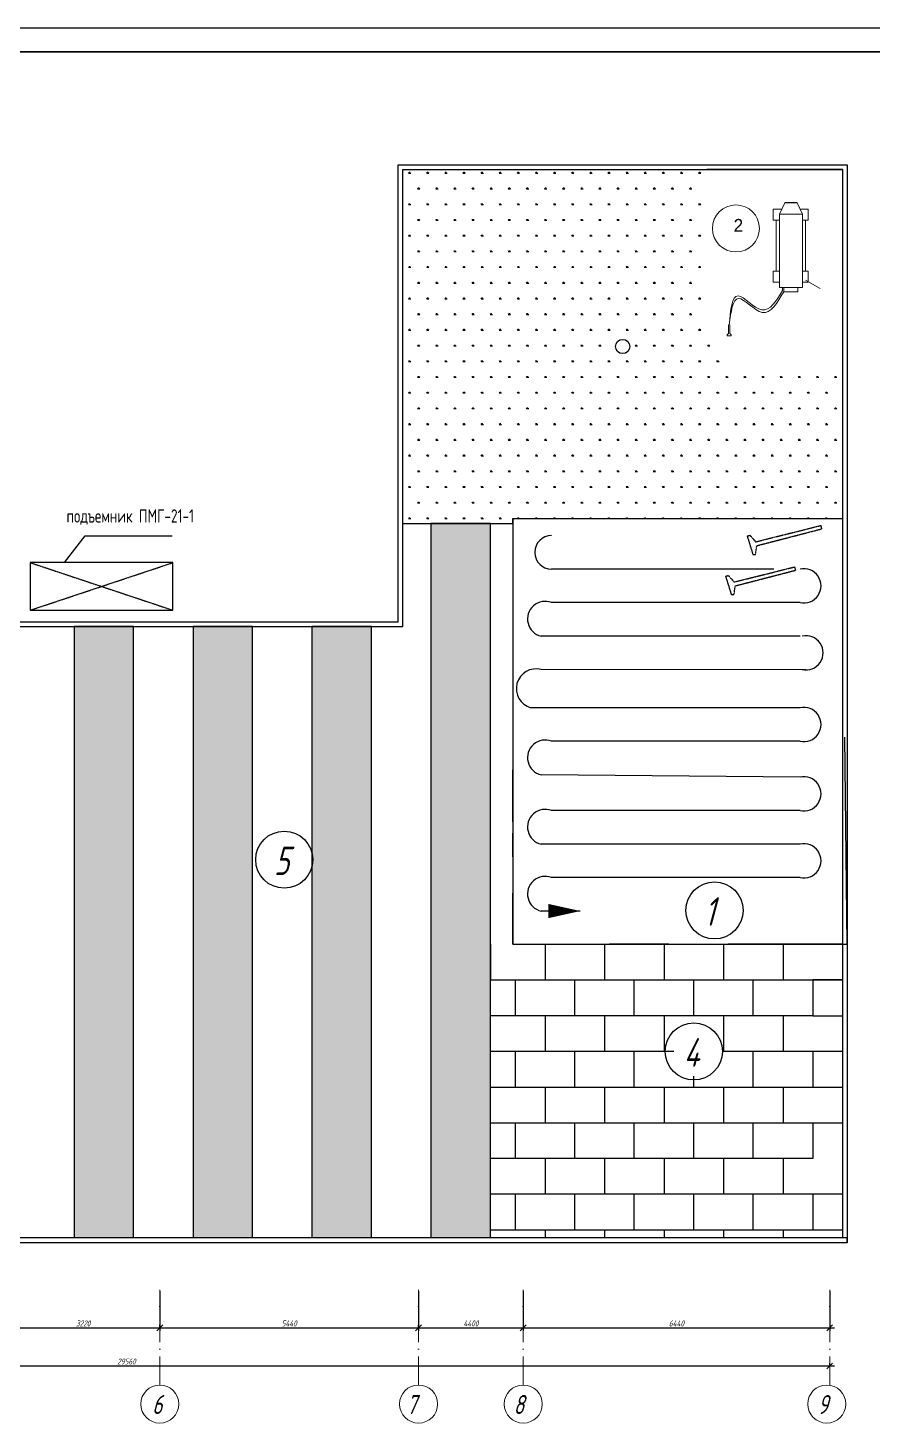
# Model space of a CAD drawing. Header units: millimetres. Extents: x 5763 to 12018931, y 39842 to 3600577.
# Drawn here: x 461225 to 496713, y 394386 to 453001 of the extents above; entities that cross this region are included whole.
import ezdxf

# ---------------------------------------------------------------- set-up
doc = ezdxf.new("R2010")
doc.units = ezdxf.units.MM
for name, pattern in [('ACAD_ISO04W100', [30, 24, -3, 0, -3]), ('ACAD_ISO10W100', [18, 12, -3, 0, -3]), ('DASHED', [0.75, 0.5, -0.25]), ('HIDDEN', [9.525, 6.35, -3.175])]:
    doc.linetypes.add(name, pattern=pattern)
for name, color, linetype in [('!Форматы', 7, 'Continuous'), ('@Osi', 7, 'Continuous'), ('KONTUR', 7, 'Continuous'), ('Архитектура', 7, 'Continuous'), ('Размеры', 7, 'Continuous')]:
    doc.layers.add(name, color=color, linetype=linetype)
doc.layers.add('@0.15', color=4, linetype='Continuous', lineweight=15)
doc.layers.add('Основная', color=7, linetype='Continuous', lineweight=30)
doc.styles.add('PSTUDIO', font='pstudio.shx')
doc.styles.get("Standard").update_dxf_attribs({"font": 'romans.shx', "width": 0.7, "oblique": 15, "height": 500})
doc.styles.add('style1', font='romans.shx', dxfattribs={"width": 0.7})
doc.styles.add('VSSP_ROMANS07', font='romans.shx', dxfattribs={"width": 0.7, "oblique": 15, "height": 250})
doc.dimstyles.new('VSSP-100', dxfattribs={"dimscale": 100, "dimtxt": 2.5, "dimasz": 2.5, "dimexe": 1.25, "dimexo": 0.625, "dimtad": 1, "dimdec": 0, "dimrnd": 0.001, "dimzin": 1, "dimtxsty": 'VSSP_ROMANS07', "dimblk": 'OBLIQUE', "dimcen": 2.5, "dimdle": 2, "dimaunit": 1, "dimadec": 3, "dimazin": 2, "dimtfac": 1, "dimtdec": 0, "dimtix": 1, "dimtmove": 2, "dimatfit": 3, "dimldrblk": 'OBLIQUE', "dimfxl": 1.25, "dimtolj": 1, "dimtzin": 0, "dimarcsym": 0})

# ---------------------------------------------------------------- blocks, each defined once
blk = doc.blocks.new('_OBLIQUE')
at = {"color": 0, "linetype": 'ByBlock'}
blk.add_line((-0.5, -0.5), (0.5, 0.5), dxfattribs=at)
blk = doc.blocks.new('*D139')
at = {"layer": 'Defpoints', "color": 0, "transparency": 16777216}
for p in [(435808, 396786), (494930, 396786), (494930, 396786)]:
    blk.add_point(p, dxfattribs=at)
at = {"layer": 'Архитектура', "color": 0, "lineweight": -2, "transparency": 16777216}
for p, q in [((494930, 396786), (494930, 396911)), ((435608, 396786), (495130, 396786)), ((435808, 396786), (435808, 396661))]:
    blk.add_line(p, q, dxfattribs=at)
at = {"layer": 'Архитектура', "color": 0, "lineweight": -2, "transparency": 16777216, "xscale": 250, "yscale": 250, "zscale": 250, "rotation": 180}
blk.add_blockref('_OBLIQUE', (435808, 396786), dxfattribs=at)
at = {"layer": 'Архитектура', "color": 0, "lineweight": -2, "transparency": 16777216, "xscale": 250, "yscale": 250, "zscale": 250}
blk.add_blockref('_OBLIQUE', (494930, 396786), dxfattribs=at)
at = {"layer": 'Архитектура', "color": 0, "lineweight": 20, "transparency": 16777216, "insert": (465369, 396974), "char_height": 250, "attachment_point": 5, "style": 'VSSP_ROMANS07'}
blk.add_mtext('\\A1;29560', dxfattribs=at)
blk = doc.blocks.new('*D140')
at = {"layer": 'Defpoints', "color": 0, "transparency": 16777216}
for p in [(441730, 398386), (447561, 398386), (447561, 398386)]:
    blk.add_point(p, dxfattribs=at)
at = {"layer": 'Архитектура', "color": 0, "lineweight": -2, "transparency": 16777216}
for p, q in [((441530, 398386), (447761, 398386)), ((441730, 398386), (441730, 398511)), ((447561, 398386), (447561, 398511))]:
    blk.add_line(p, q, dxfattribs=at)
at = {"layer": 'Архитектура', "color": 0, "lineweight": -2, "transparency": 16777216, "xscale": 250, "yscale": 250, "zscale": 250, "rotation": 180}
blk.add_blockref('_OBLIQUE', (441730, 398386), dxfattribs=at)
at = {"layer": 'Архитектура', "color": 0, "lineweight": -2, "transparency": 16777216, "xscale": 250, "yscale": 250, "zscale": 250}
blk.add_blockref('_OBLIQUE', (447561, 398386), dxfattribs=at)
at = {"layer": 'Архитектура', "color": 0, "lineweight": 20, "transparency": 16777216, "insert": (444645, 398574), "char_height": 250, "width": 61153.46, "attachment_point": 5, "style": 'VSSP_ROMANS07'}
blk.add_mtext('\\A1;2915', dxfattribs=at)
blk = doc.blocks.new('*D141')
at = {"layer": 'Defpoints', "color": 0, "transparency": 16777216}
for p in [(460328, 399986), (466770, 399986), (466770, 398386)]:
    blk.add_point(p, dxfattribs=at)
at = {"layer": 'Архитектура', "color": 0, "lineweight": -2, "transparency": 16777216}
for p, q in [((460328, 399924), (460328, 398261)), ((466770, 399924), (466770, 398261)), ((460128, 398386), (466970, 398386))]:
    blk.add_line(p, q, dxfattribs=at)
at = {"layer": 'Архитектура', "color": 0, "lineweight": -2, "transparency": 16777216, "xscale": 250, "yscale": 250, "zscale": 250, "rotation": 180}
blk.add_blockref('_OBLIQUE', (460328, 398386), dxfattribs=at)
at = {"layer": 'Архитектура', "color": 0, "lineweight": -2, "transparency": 16777216, "xscale": 250, "yscale": 250, "zscale": 250}
blk.add_blockref('_OBLIQUE', (466770, 398386), dxfattribs=at)
at = {"layer": 'Архитектура', "color": 0, "lineweight": 20, "transparency": 16777216, "insert": (463549, 398574), "char_height": 250, "width": 87154.5, "attachment_point": 5, "style": 'VSSP_ROMANS07'}
blk.add_mtext('\\A1;3220', dxfattribs=at)
blk = doc.blocks.new('*D144')
at = {"layer": 'Defpoints', "color": 0, "transparency": 16777216}
for p in [(477648, 399986), (482048, 399986), (482048, 398386)]:
    blk.add_point(p, dxfattribs=at)
at = {"layer": 'Архитектура', "color": 0, "lineweight": -2, "transparency": 16777216}
for p, q in [((477648, 399924), (477648, 398261)), ((482048, 399924), (482048, 398261)), ((477448, 398386), (482248, 398386))]:
    blk.add_line(p, q, dxfattribs=at)
at = {"layer": 'Архитектура', "color": 0, "lineweight": -2, "transparency": 16777216, "xscale": 250, "yscale": 250, "zscale": 250, "rotation": 180}
blk.add_blockref('_OBLIQUE', (477648, 398386), dxfattribs=at)
at = {"layer": 'Архитектура', "color": 0, "lineweight": -2, "transparency": 16777216, "xscale": 250, "yscale": 250, "zscale": 250}
blk.add_blockref('_OBLIQUE', (482048, 398386), dxfattribs=at)
at = {"layer": 'Архитектура', "color": 0, "lineweight": 20, "transparency": 16777216, "insert": (479848, 398574), "char_height": 250, "attachment_point": 5, "style": 'VSSP_ROMANS07'}
blk.add_mtext('\\A1;4400', dxfattribs=at)
blk = doc.blocks.new('*D145')
at = {"layer": 'Defpoints', "color": 0, "transparency": 16777216}
for p in [(482048, 399986), (494930, 399986), (494930, 398386)]:
    blk.add_point(p, dxfattribs=at)
at = {"layer": 'Архитектура', "color": 0, "lineweight": -2, "transparency": 16777216}
for p, q in [((482048, 399924), (482048, 398261)), ((494930, 399924), (494930, 398261)), ((481848, 398386), (495130, 398386))]:
    blk.add_line(p, q, dxfattribs=at)
at = {"layer": 'Архитектура', "color": 0, "lineweight": -2, "transparency": 16777216, "xscale": 250, "yscale": 250, "zscale": 250, "rotation": 180}
blk.add_blockref('_OBLIQUE', (482048, 398386), dxfattribs=at)
at = {"layer": 'Архитектура', "color": 0, "lineweight": -2, "transparency": 16777216, "xscale": 250, "yscale": 250, "zscale": 250}
blk.add_blockref('_OBLIQUE', (494930, 398386), dxfattribs=at)
at = {"layer": 'Архитектура', "color": 0, "lineweight": 20, "transparency": 16777216, "insert": (488489, 398574), "char_height": 250, "attachment_point": 5, "style": 'VSSP_ROMANS07'}
blk.add_mtext('\\A1;6440', dxfattribs=at)
blk = doc.blocks.new('*D142')
at = {"layer": '!Форматы', "color": 0, "lineweight": -2, "transparency": 16777216}
for p, q in [((466570, 398386), (477848, 398386)), ((466770, 398386), (466770, 398511)), ((477648, 398386), (477648, 398511))]:
    blk.add_line(p, q, dxfattribs=at)
at = {"layer": 'Defpoints', "color": 0, "transparency": 16777216}
for p in [(466770, 398386), (477648, 398386), (477648, 398386)]:
    blk.add_point(p, dxfattribs=at)
at = {"layer": '!Форматы', "color": 0, "lineweight": -2, "transparency": 16777216, "xscale": 250, "yscale": 250, "zscale": 250, "rotation": 180}
blk.add_blockref('_OBLIQUE', (466770, 398386), dxfattribs=at)
at = {"layer": '!Форматы', "color": 0, "lineweight": -2, "transparency": 16777216, "xscale": 250, "yscale": 250, "zscale": 250}
blk.add_blockref('_OBLIQUE', (477648, 398386), dxfattribs=at)
at = {"layer": '!Форматы', "color": 0, "lineweight": 20, "transparency": 16777216, "insert": (472209, 398574), "char_height": 250, "attachment_point": 5, "style": 'VSSP_ROMANS07'}
blk.add_mtext('\\A1;5440', dxfattribs=at)

msp = doc.modelspace()

# ---------------------------------------------------------------- hatches: boundary and pattern name
h = msp.add_hatch()
h.set_pattern_fill('SWAMP', color=256, scale=30)
h.set_pattern_definition([(0, (295871.55, 83951.5), (381, 659.9114), [95.25, -666.75]), (90, (295919.18, 83951.5), (-381, 659.91136), [47.625, -1272.1977]), (90, (295931.1, 83951.5), (-381, 659.91136), [38.1, -1281.7227]), (90, (295907.27, 83951.5), (-381, 659.91136), [38.1, -1281.7227]), (60, (295943, 83951.5), (-381, 659.9114), [30.48, -731.52]), (120, (295895.36, 83951.5), (-762, 3e-07), [30.48, -731.52])])
h.paths.add_polyline_path([(489758.68075, 447045.8407), (476987.80614, 447045.8407), (476987.80614, 432185.8407), (481607.80614, 432185.8407), (481607.80614, 432385.8407), (495467.80614, 432385.8407), (495467.80614, 438438.58051), (490843.50896, 438438.58051), (489758.68075, 440210.50992)])
h.paths.add_polyline_path([(486527.80614, 439615.8407, -1), (485927.80614, 439615.8407, -1)], flags=16)
h = msp.add_hatch()
h.set_pattern_fill('SWAMP', color=256, scale=30)
h.set_pattern_definition([(0, (441493.3, 124999.2), (381, 659.9114), [95.25, -666.75]), (90, (441540.9, 124999.2), (-381, 659.91136), [47.625, -1272.1977]), (90, (441552.8, 124999.2), (-381, 659.91136), [38.1, -1281.7227]), (90, (441529, 124999.2), (-381, 659.91136), [38.1, -1281.7227]), (60, (441564.7, 124999.2), (-381, 659.9114), [30.48, -731.52]), (120, (441517.1, 124999.2), (-762, 3e-07), [30.48, -731.52])])
h.paths.add_polyline_path([(480667.80614, 432185.8407), (478167.80614, 432185.8407), (478167.80614, 402166.33007), (480667.80614, 402166.33007)])
h.paths.add_polyline_path([(475667.80614, 427846.33007), (473167.80614, 427846.33007), (473167.80614, 402166.33007), (475667.80614, 402166.33007)])
h.paths.add_polyline_path([(470667.80614, 427846.33007), (468167.80614, 427846.33007), (468167.80614, 402166.33007), (470667.80614, 402166.33007)])
h.paths.add_polyline_path([(465667.80614, 427846.33007), (463167.80614, 427846.33007), (463167.80614, 402166.33007), (465667.80614, 402166.33007)])
h.paths.add_polyline_path([(460667.80614, 427846.33007), (458167.80614, 427846.33007), (458167.80614, 421222.88178, -0.2830874518), (458167.80614, 408789.7784), (458167.80614, 401806.33009), (459027.80307, 401806.33009), (459027.80307, 402166.33007), (460667.80614, 402166.33007)])
h.paths.add_polyline_path([(455667.80614, 405901.63268, -0.0628440175), (453167.80614, 404299.0655), (453167.80614, 401806.33009), (455667.80614, 401806.33009)])
h.paths.add_polyline_path([(450667.80614, 403435.00714, -0.0531977682), (448167.80614, 403146.92391), (448167.80614, 401806.33009), (450667.80614, 401806.33009)])
h.paths.add_polyline_path([(455667.80614, 427846.33007), (453707.80614, 427846.33007), (453707.80614, 425439.25465, -0.0500340657), (455667.80614, 424111.0275)])

# ---------------------------------------------------------------- linework, layer by layer
at = {"layer": '!Форматы', "lineweight": 20}
msp.add_line((476787.80614, 446065.8407), (476787.80614, 442907.8407), dxfattribs=at)
at = {"layer": '!Форматы'}
for q in [(495667.80614, 414502.33009), (495467.80614, 414502.33009)]:
    msp.add_line((481607.8522, 414502.33009), q, dxfattribs=at)
at = {"ltscale": 100}
for p, q in [((476987.80614, 427846.33007), (476987.80614, 447045.8407)), ((476987.80614, 447045.8407), (476987.80614, 447045.8407)), ((476987.80614, 447045.8407), (495467.80614, 447045.8407)), ((476987.80614, 432185.8407), (476987.80614, 447045.8407)), ((476987.80614, 447045.8407), (495467.80614, 447045.8407)), ((495467.80614, 447045.8407), (495467.80614, 447045.8407)), ((495467.80614, 447045.8407), (495467.80614, 402166.33007)), ((495467.80614, 447045.8407), (495467.80614, 432385.8407)), ((476987.80614, 427846.33007), (476987.80614, 432185.8407)), ((481607.80614, 432385.8407), (481607.80614, 418176.33009)), ((481607.80614, 432385.8407), (495467.80614, 432385.8407)), ((481607.80614, 432385.8407), (495467.80614, 432385.8407)), ((481607.80666, 432185.84132), (481607.8522, 414502.33009)), ((493667.80614, 432385.8407), (493867.80614, 432385.8407)), ((453707.80614, 427846.33007), (476787.80614, 427846.33007)), ((453707.80614, 427846.33007), (476987.80614, 427846.33007)), ((476787.80614, 427846.33007), (476987.80614, 427846.33007)), ((495667.80614, 414502.33009), (495569.41568, 423201.77371)), ((495667.80614, 421826.33009), (495667.80614, 421576.33009)), ((481607.80614, 418176.33009), (481607.80614, 419176.33009)), ((481607.80614, 419176.33009), (481607.80614, 417176.33009)), ((481607.8522, 419646.33009), (481607.8522, 416646.33009)), ((481607.80614, 417176.33009), (481607.80614, 417176.33009)), ((481607.8522, 414502.33009), (481857.8522, 414502.33009)), ((495467.80614, 414502.33009), (495467.80614, 402166.33007)), ((495667.80614, 414502.33009), (495667.80614, 414752.33009)), ((495667.80614, 402166.33007), (459027.80307, 402166.33007)), ((495467.80614, 402166.33007), (459027.80307, 402166.33007)), ((495667.80614, 401966.33007), (495667.80614, 402166.33007))]:
    msp.add_line(p, q, dxfattribs=at)
for p, q in [((495467.80614, 447045.8407), (489758.68075, 447045.8407)), ((495467.80614, 447045.8407), (489758.68075, 447045.8407)), ((493562.91922, 445652.72809), (493037.37699, 445652.72809)), ((480667.80614, 432185.8407), (478167.80614, 432185.8407)), ((478167.80614, 432185.8407), (478167.80614, 402166.33007)), ((480667.80614, 402166.33007), (480667.80614, 432185.8407)), ((481607.80614, 432185.8407), (481607.80614, 432385.8407)), ((494555.83947, 432094.34183), (494590.90815, 431954.07558)), ((462764.29912, 430536.44407), (463632.16883, 431664.65123)), ((463632.16883, 431664.65123), (467290.37202, 431664.65123)), ((492582.45967, 430265.1424), (483236.24613, 430265.1424)), ((493452.65093, 430356.29455), (493487.7196, 430216.0283)), ((493684.16416, 428858.16896), (483236.24613, 428858.16896)), ((465667.80614, 427846.33007), (463167.80614, 427846.33007)), ((463167.80614, 427846.33007), (463167.80614, 402166.33007)), ((465667.80614, 402166.33007), (465667.80614, 427846.33007)), ((470667.80614, 427846.33007), (468167.80614, 427846.33007)), ((468167.80614, 427846.33007), (468167.80614, 402166.33007)), ((470667.80614, 402166.33007), (470667.80614, 427846.33007)), ((475667.80614, 427846.33007), (473167.80614, 427846.33007)), ((473167.80614, 427846.33007), (473167.80614, 402166.33007)), ((475667.80614, 402166.33007), (475667.80614, 427846.33007)), ((493684.16416, 427451.19552), (482802.01815, 427451.19552)), ((493914.76324, 426026.63286), (482802.01815, 426044.22208)), ((493684.16416, 424439.37987), (482367.79017, 424439.37987)), ((493684.16416, 423032.40644), (483236.24613, 423032.40644)), ((493684.16416, 421526.49861), (482802.01815, 421625.433)), ((493684.16416, 420119.52517), (483236.24613, 420119.52517)), ((493684.16416, 418712.55173), (482802.01815, 418712.55173)), ((493684.16416, 417305.57829), (483236.24613, 417305.57829)), ((484447.44931, 415898.60485), (482802.01815, 415898.60485)), ((480667.80614, 414502.33009), (480667.80614, 413002.33009)), ((482967.80614, 414502.33009), (482967.80614, 413002.33009)), ((485467.80614, 414502.33009), (485467.80614, 413002.33009)), ((488167.80614, 414502.33009), (485667.80614, 414502.33009)), ((487967.80614, 414502.33009), (487967.80614, 413002.33009)), ((490467.80614, 414502.33009), (490467.80614, 413002.33009)), ((493167.80614, 414502.33009), (490667.80614, 414502.32365)), ((495467.80614, 414502.33009), (492967.80614, 414502.33009)), ((492967.80614, 414502.33009), (492967.80614, 413002.33009)), ((480667.80614, 413002.33009), (482967.80614, 413002.33009)), ((481717.80614, 411502.33009), (481717.80614, 413002.33009)), ((482967.80614, 413002.33009), (485467.80614, 413002.33009)), ((484217.80614, 411502.33009), (484217.80614, 413002.33009)), ((485467.80614, 413002.33009), (487967.80614, 413002.33009)), ((486717.80614, 411502.33009), (486717.80614, 413002.33009)), ((487967.80614, 413002.33009), (490467.80614, 413002.33009)), ((489217.80614, 411502.33009), (489217.80614, 413002.33009)), ((490467.80614, 413002.33009), (492967.80614, 413002.33009)), ((491717.80614, 411502.33009), (491717.80614, 413002.33009)), ((492967.80614, 413002.33009), (495467.80614, 413002.33009)), ((495467.80614, 413002.33009), (494217.80614, 413002.33009)), ((494217.80614, 413002.33009), (494217.80614, 411502.33009)), ((481717.80614, 411502.33009), (480667.80614, 411502.33009)), ((484217.80614, 411502.33009), (481717.80614, 411502.33009)), ((482967.80614, 411502.3306), (482967.80614, 410002.3306)), ((486717.80614, 411502.33009), (484217.80614, 411502.33009)), ((485467.80614, 411502.3306), (485467.80614, 410002.3306)), ((489217.80614, 411502.33009), (486717.80614, 411502.33009)), ((487967.80614, 411502.3306), (487967.80614, 410002.3306)), ((491717.80614, 411502.33009), (489217.80614, 411502.33009)), ((490467.80614, 411502.3306), (490467.80614, 410002.3306)), ((494217.80614, 411502.33009), (491717.80614, 411502.33009)), ((492967.80614, 411502.3306), (492967.80614, 410002.3306)), ((494217.80614, 411502.33009), (495467.80614, 411502.33009)), ((488382.88933, 410002.3306), (480667.80614, 410002.3306)), ((481717.80614, 408502.3306), (481717.80614, 410002.3306)), ((484217.80614, 408502.3306), (484217.80614, 410002.3306)), ((486717.80614, 408502.3306), (486717.80614, 410002.3306)), ((495467.80614, 410002.3306), (490410.87037, 410002.3306)), ((491717.80614, 408502.3306), (491717.80614, 410002.3306)), ((494217.80614, 410002.3306), (494217.80614, 408502.3306)), ((489217.80614, 408502.3306), (489217.80614, 408954.84402)), ((480667.80614, 408502.3306), (495467.80614, 408502.3306)), ((482967.80614, 408502.33112), (482967.80614, 407002.33112)), ((482967.80614, 408502.3306), (482967.80614, 407002.3306)), ((485467.80614, 408502.33112), (485467.80614, 407002.33112)), ((485467.80614, 408502.3306), (485467.80614, 407002.3306)), ((487967.80614, 408502.33112), (487967.80614, 407002.33112)), ((487967.80614, 408502.3306), (487967.80614, 407002.3306)), ((490467.80614, 408502.33112), (490467.80614, 407002.33112)), ((490467.80614, 408502.3306), (490467.80614, 407002.3306)), ((492967.80614, 408502.33112), (492967.80614, 407002.33112)), ((492967.80614, 408502.3306), (492967.80614, 407002.3306)), ((480667.80614, 407002.33112), (482967.80614, 407002.33112)), ((480667.80614, 407002.3306), (495467.80614, 407002.3306)), ((481717.80614, 405502.33112), (481717.80614, 407002.33112)), ((482967.80614, 407002.33112), (485467.80614, 407002.33112)), ((484217.80614, 405502.33112), (484217.80614, 407002.33112)), ((485467.80614, 407002.33112), (487967.80614, 407002.33112)), ((486717.80614, 405502.33112), (486717.80614, 407002.33112)), ((487967.80614, 407002.33112), (490467.80614, 407002.33112)), ((489217.80614, 405502.33112), (489217.80614, 407002.33112)), ((490467.80614, 407002.33112), (492967.80614, 407002.33112)), ((491717.80614, 405502.33112), (491717.80614, 407002.33112)), ((492967.80614, 407002.33112), (495467.80614, 407002.33112)), ((494217.80614, 407002.33112), (494217.80614, 405502.33112)), ((481717.80614, 405502.33112), (480667.80614, 405502.33112)), ((484217.80614, 405502.33112), (481717.80614, 405502.33112)), ((482967.80614, 405502.33163), (482967.80614, 404002.33163)), ((486717.80614, 405502.33112), (484217.80614, 405502.33112)), ((485467.80614, 405502.33163), (485467.80614, 404002.33163)), ((489217.80614, 405502.33112), (486717.80614, 405502.33112)), ((487967.80614, 405502.33163), (487967.80614, 404002.33163)), ((491717.80614, 405502.33112), (489217.80614, 405502.33112)), ((490467.80614, 405502.33163), (490467.80614, 404002.33163)), ((494217.80614, 405502.33112), (491717.80614, 405502.33112)), ((492967.80614, 405502.33163), (492967.80614, 404002.33163)), ((495467.80614, 404002.33163), (480667.80614, 404002.33163)), ((481717.80614, 402502.33163), (481717.80614, 404002.33163)), ((484217.80614, 402502.33163), (484217.80614, 404002.33163)), ((486717.80614, 402502.33163), (486717.80614, 404002.33163)), ((489217.80614, 402502.33163), (489217.80614, 404002.33163)), ((491717.80614, 402502.33163), (491717.80614, 404002.33163)), ((494217.80614, 404002.33163), (494217.80614, 402502.33163)), ((463167.80614, 402166.33007), (460667.80614, 402166.33007)), ((468167.80614, 402166.33007), (465667.80614, 402166.33007)), ((473167.80614, 402166.33007), (470667.80614, 402166.33007)), ((478167.80614, 402166.33007), (475667.80614, 402166.33007)), ((480667.80614, 402502.33163), (495467.80614, 402502.33163)), ((483167.80614, 402166.33007), (480667.80614, 402166.33007)), ((482967.80614, 402502.33163), (482967.80614, 402166.33007)), ((485667.80614, 402166.33007), (483167.80614, 402166.33007)), ((485467.80614, 402502.33163), (485467.80614, 402166.33007)), ((487967.80614, 402502.33163), (487967.80614, 402166.33007)), ((490667.80614, 402166.33007), (488167.80614, 402166.33007)), ((490467.80614, 402502.33163), (490467.80614, 402166.33007)), ((492967.80614, 402502.33163), (492967.80614, 402166.33007)), ((495467.80614, 402166.33007), (493167.80614, 402166.33007))]:
    msp.add_line(p, q)
at = {"linetype": 'HIDDEN', "ltscale": 100}
msp.add_line((481607.80614, 432185.8407), (481607.80614, 431185.8407), dxfattribs=at)
at = {"color": 1, "linetype": 'DASHED'}
for p, q in [((491820.25719, 431410.40505), (494555.83947, 432094.34183)), ((491459.86628, 431651.28101), (491701.3762, 430876.48132)), ((491575.5592, 431687.16976), (491820.25719, 431410.40505)), ((491867.8201, 431249.37142), (494592.06154, 431954.37406)), ((491701.3762, 430876.48132), (491812.7626, 430884.07088)), ((491812.7626, 430884.07088), (491867.8201, 431249.37142)), ((490913.5132, 429721.47187), (493452.65093, 430356.29455)), ((490553.12229, 429962.34783), (490794.63221, 429187.54814)), ((490668.81522, 429998.23658), (490913.5132, 429721.47187)), ((490961.07611, 429560.43824), (493487.71722, 430216.03782)), ((490794.63221, 429187.54814), (490906.01861, 429195.1377)), ((490906.01861, 429195.1377), (490961.07611, 429560.43824))]:
    msp.add_line(p, q, dxfattribs=at)
at = {"linetype": 'ACAD_ISO04W100'}
for p, q in [((491459.86628, 431651.28101), (491575.5592, 431687.16976)), ((461322.04182, 430536.44407), (461322.04182, 428536.44407)), ((467322.04182, 430536.44407), (461322.04182, 430536.44407)), ((461322.04182, 430536.44407), (467322.04182, 428536.44407)), ((461322.04182, 428536.44407), (467322.04182, 430536.44407)), ((467322.04182, 428536.44407), (467322.04182, 430536.44407)), ((490553.12229, 429962.34783), (490668.81522, 429998.23658)), ((461322.04182, 428536.44407), (467322.04182, 428536.44407))]:
    msp.add_line(p, q, dxfattribs=at)
msp.add_lwpolyline([(484447.44931, 415898.60485, 0, 600, 0), (483097.44931, 415898.60485, 600, 600, 0)], format="xyseb")
at = {"color": 0, "lineweight": 0}
msp.add_circle((490986.02831, 444575.81972), 988.55781, dxfattribs=at)
for centre in [(472001.6574, 418057.5975), (490087.16795, 415927.39878), (489217.80614, 410002.3306)]:
    msp.add_circle(centre, 1200)
for centre, radius, start, end in [((483236.24613, 430968.62912), 703.48672, 90, 270), ((493843.60346, 429561.65568), 721.32826, 257.2301278899, 102.7698721101), ((482966.03407, 428171.06966), 738.32242, 68.5320256024, 257.164847075), ((493933.84062, 426747.7088), 721.32826, 257.2301278899, 102.7698721101), ((482587.6384, 425241.06116), 831.27982, 75.0550300977, 254.6645615159), ((493843.60346, 423735.89316), 721.32826, 257.2301278899, 102.7698721101), ((482966.03407, 422345.30714), 738.32242, 68.5320256024, 257.164847075), ((493843.60346, 420823.01189), 721.32826, 257.2301278899, 102.7698721101), ((482966.03407, 419432.42588), 738.32242, 68.5320256024, 257.164847075), ((493843.60346, 418009.06501), 721.32826, 257.2301278899, 102.7698721101), ((482966.03407, 416618.479), 738.32242, 68.5320256024, 257.164847075)]:
    msp.add_arc(centre, radius, start, end)
at = {"layer": '@0.15', "color": 0, "ltscale": 0.1}
for p, q in [((493037.37699, 445652.72809), (492816.57699, 445173.10921)), ((493562.91922, 445652.72809), (493783.71922, 445173.10921)), ((492683.97197, 444918.18907), (492683.97197, 442783.60406)), ((493783.71922, 445173.10921), (492816.57699, 445173.10921)), ((493906.40051, 444918.18907), (493906.40051, 442783.60406)), ((492946.08995, 442094.87432), (492946.08995, 441966.34563)), ((490676.78743, 440156.46329), (490676.78743, 440523.89186)), ((490738.88637, 440523.89186), (490738.88637, 440156.46329)), ((490676.78743, 440156.46329), (490621.78648, 440111.76744)), ((490738.88637, 440156.46329), (490793.88733, 440111.76744))]:
    msp.add_line(p, q, dxfattribs=at)
for points in [[(492816.57699, 444918.18907), (492551.36696, 444918.18907), (492551.36696, 445383.59859), (492887.62384, 445383.59859)], [(493783.71922, 445173.10921), (493783.71922, 442094.87432), (492816.57699, 442094.87432), (492816.57699, 445173.10921)], [(493712.67237, 445383.59859), (494029.08181, 445383.59859), (494029.08181, 444918.18907), (493783.71922, 444918.18907)], [(492816.57699, 442318.19454), (492551.36696, 442318.19454), (492551.36696, 442783.60406), (492816.57699, 442783.60406)], [(493783.71922, 442783.60406), (494029.08181, 442783.60406), (494029.08181, 442318.19454), (493783.71922, 442318.19454)], [(490793.88733, 440111.76744), (490793.88733, 440067.07158), (490621.78648, 440067.07158), (490621.78648, 440111.76744)]]:
    msp.add_lwpolyline(points, dxfattribs=at)
msp.add_lwpolyline([(493591.63636, 442094.87432), (493591.63636, 441915.13654), (492995.80947, 441915.13654), (492995.80947, 442094.87432)], close=True, dxfattribs=at)
for points in [[(492946.08995, 441966.34563), (492076.43566, 441155.25397), (491081.10334, 441742.18531), (490707.8369, 440523.89186)], [(492995.80947, 441915.13654), (492094.19744, 441048.4717), (491098.86512, 441635.40304), (490707.8369, 440523.89186)]]:
    msp.add_spline(points, degree=3, dxfattribs=at)
at = {"layer": '@Osi', "color": 0, "lineweight": 0}
msp.add_line((493906.40051, 442403.09493), (494525.92458, 442052.53022), dxfattribs=at)
at = {"layer": 'KONTUR'}
msp.add_line((413810.23619, 453001.2019), (582010.23619, 453001.2019), dxfattribs=at)
at = {"layer": 'Архитектура', "color": 7}
for p, q in [((481607.8522, 419646.33009), (481607.8522, 421826.33009)), ((481607.8522, 414502.33009), (481607.8522, 416646.33009)), ((481607.8522, 414502.33009), (495667.80614, 414502.33009))]:
    msp.add_line(p, q, dxfattribs=at)
at = {"layer": 'Архитектура', "color": 7, "linetype": 'ACAD_ISO10W100', "lineweight": 20, "ltscale": 100}
for p, q in [((466769.80461, 395986.3303), (466769.80461, 399986.33009)), ((477647.79972, 395986.3303), (477647.79972, 399986.33009)), ((482047.79972, 395986.3303), (482047.79972, 399986.33009)), ((494929.80614, 395986.3303), (494929.80614, 399986.33009))]:
    msp.add_line(p, q, dxfattribs=at)
at = {"layer": 'Архитектура', "color": 7, "lineweight": 25}
msp.add_lwpolyline([(435027.80614, 426166.32702), (435027.80614, 441046.33007), (453907.80614, 441046.33007), (453907.80614, 428046.33007), (476787.80614, 428046.33007), (476787.80614, 447245.8407), (495667.80614, 447245.8407), (495667.80614, 401966.33007), (459227.80307, 401966.33007)], dxfattribs=at)
at = {"layer": 'Архитектура', "color": 7, "lineweight": 20}
for centre in [(466769.80461, 395186.3303), (466769.80461, 395186.3303), (477647.79972, 395186.3303), (477647.79972, 395186.3303), (482047.79972, 395186.3303), (482047.79972, 395186.3303), (494807.80293, 395186.3303), (494807.80293, 395186.3303)]:
    msp.add_circle(centre, 800, dxfattribs=at)
at = {"layer": 'Основная'}
msp.add_line((581010.23619, 452001.2019), (417810.23619, 452001.2019), dxfattribs=at)
at = {"layer": 'Размеры', "ltscale": 100}
msp.add_line((476987.80614, 432185.8407), (481607.80614, 432185.8407), dxfattribs=at)
msp.add_line((476987.80614, 432185.8407), (481607.80614, 432185.8407), dxfattribs=at)
msp.add_circle((486227.80614, 439615.8407), 300, dxfattribs=at)

# ---------------------------------------------------------------- texts
at = {"color": 7, "lineweight": 18, "ltscale": 0.5, "style": 'style1', "width": 0.7}
msp.add_text('подъемник ПМГ-21-1', height=560, dxfattribs=at).set_placement((462849.56515, 432217.89743))
at = {"color": 0, "lineweight": 0, "insert": (490890.91719, 444975.19034), "char_height": 540, "width": 31724.8938561, "attachment_point": 1, "style": 'PSTUDIO'}
msp.add_mtext('2', dxfattribs=at)
at = {"char_height": 1200, "attachment_point": 1}
for s, insert in [('5', (471566.74058, 418610.11091)), ('1', (489652.25114, 416479.9122)), ('4', (488782.88933, 410554.84402))]:
    msp.add_mtext_dynamic_manual_height_columns(s, width=1227.9810389, gutter_width=12.5, heights=[0], dxfattribs=dict(at, insert=insert))
at = {"layer": 'Архитектура', "color": 7, "lineweight": 20, "style": 'VSSP_ROMANS07', "oblique": 15, "width": 0.7}
for s, p in [('6', (466448.92311, 394766.41587)), ('7', (477150.44327, 394766.41587)), ('8', (481641.63634, 394766.41587)), ('9', (494430.47004, 394766.41587))]:
    msp.add_text(s, height=800, dxfattribs=at).set_placement(p)

# ---------------------------------------------------------------- dimensions: what is measured, and where the dimension line sits
at = {"layer": '!Форматы', "color": 1, "lineweight": 20}
dim = msp.add_linear_dim(base=(477647.79972, 398386.3303), p1=(466769.80461, 398386.3303), p2=(477647.79972, 398386.3303), text='5440', dimstyle='VSSP-100', override={"dimfxlon": 1}, dxfattribs=at)
dim.commit()
dim.dimension.update_dxf_attribs({"geometry": '*D142', "text_midpoint": (472208.80216, 398573.8303)})
at = {"layer": 'Архитектура', "color": 7, "lineweight": 20}
for base, p1, p2, text, override, picture, middle in [((466769.80461, 398386.3303), (460327.80614, 399986.33009), (466769.80461, 399986.33009), '3220', {"dimadec": 3, "dimfxl": 100}, '*D141', (463548.80538, 398573.8303)), ((494929.80614, 398386.3303), (482047.79972, 399986.33009), (494929.80614, 399986.33009), '6440', {"dimfxl": 100}, '*D145', (488488.80293, 398573.8303)), ((447561.21658, 398386.3303), (441729.61373, 398386.3303), (447561.21658, 398386.3303), '2915', {"dimfxlon": 1}, '*D140', (444645.41516, 398573.8303)), ((494929.80614, 396786.3303), (435807.80293, 396786.3303), (494929.80614, 396786.3303), '29560', {"dimfxlon": 1}, '*D139', (465368.80454, 396973.8303))]:
    dim = msp.add_linear_dim(base=base, p1=p1, p2=p2, text=text, dimstyle='VSSP-100', override=override, dxfattribs=at)
    dim.commit()
    dim.dimension.update_dxf_attribs({"geometry": picture, "text_midpoint": middle})
dim = msp.add_linear_dim(base=(482047.79972, 398386.3303), p1=(477647.79972, 399986.33009), p2=(482047.79972, 399986.33009), dimstyle='VSSP-100', override={"dimadec": 3, "dimfxl": 100}, dxfattribs=at)
dim.commit()
dim.dimension.update_dxf_attribs({"geometry": '*D144', "text_midpoint": (479847.79972, 398573.8303)})

doc.saveas('drawing.dxf')
